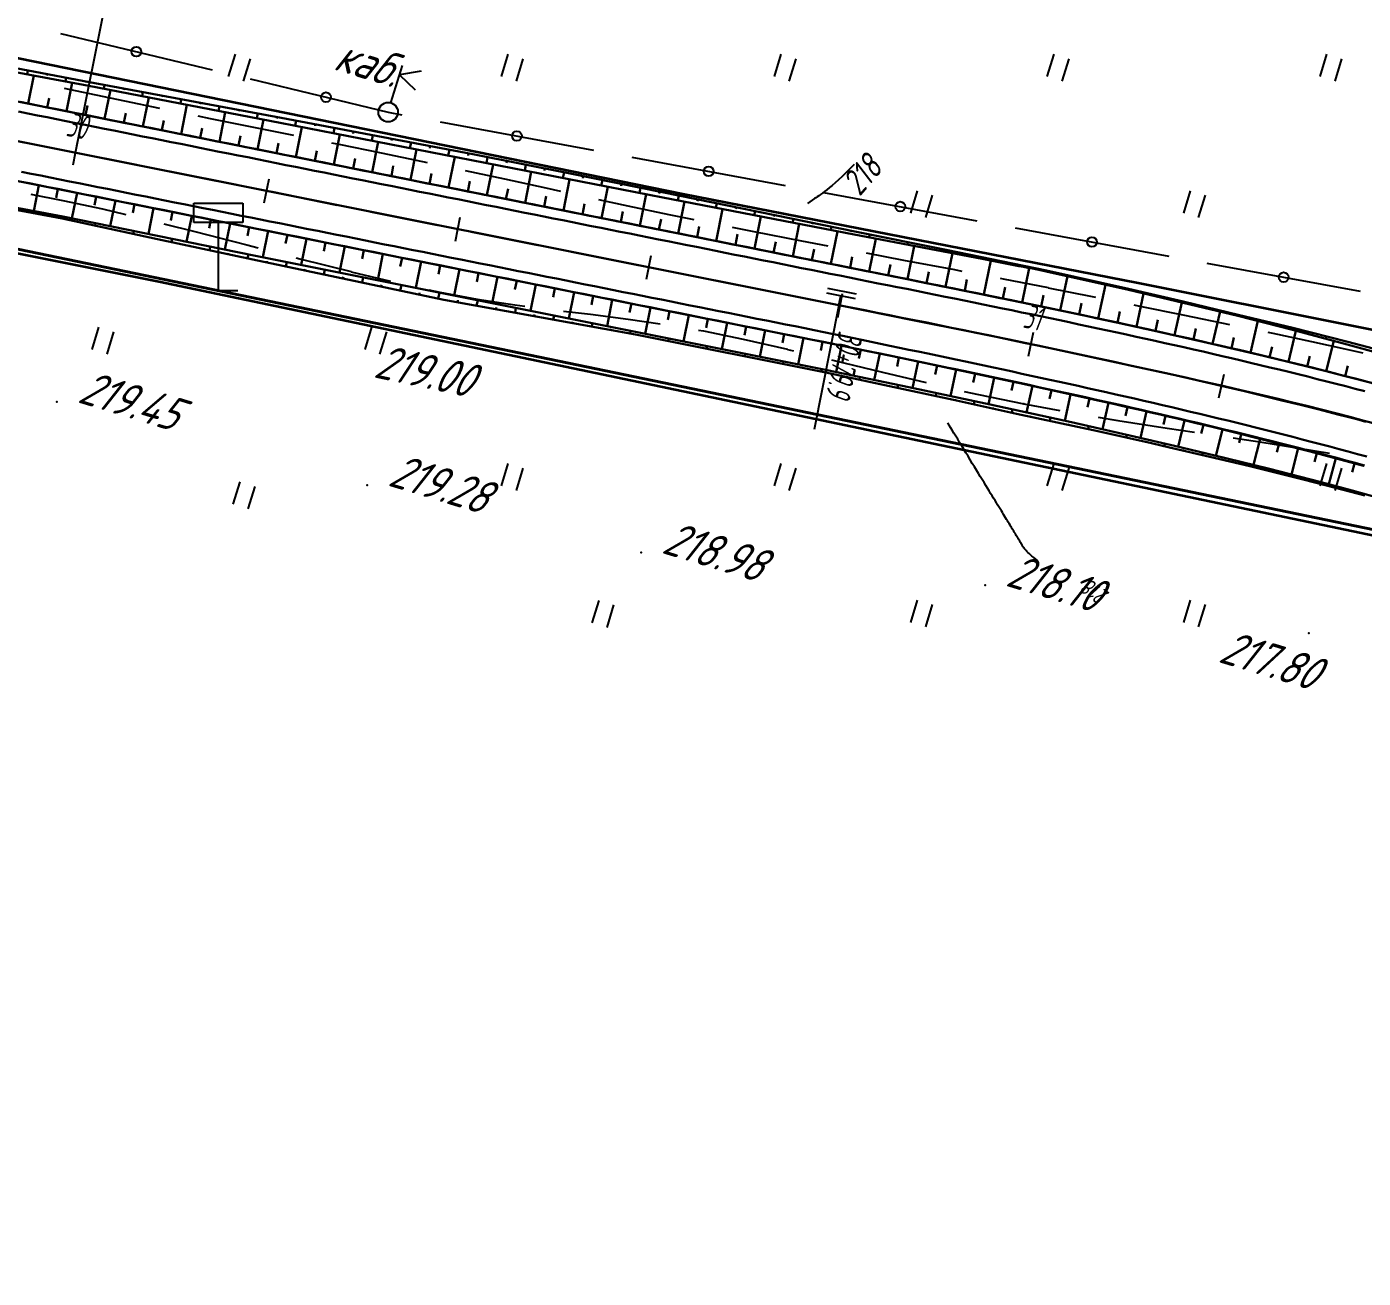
# Model space of a CAD drawing. Header units: millimetres. Extents: x -698 to 8131, y -704 to 4503.
# Drawn here: x 2149.2 to 2286.4, y 3281.5 to 3410 of the extents above; entities that cross this region are included whole.
import ezdxf

# ---------------------------------------------------------------- set-up
doc = ezdxf.new("R2010")
doc.units = ezdxf.units.MM
doc.linetypes.add('CONTI', pattern=[0])
doc.linetypes.add('DASHED', pattern=[0.75, 0.5, -0.25])
for name, color, linetype, lineweight in [('10', 1, 'Continuous', 35), ('КОПИЯ_ОСЬ_13_ОТКОСЫ', 7, 'Continuous', 30), ('КОПИЯ_ОСЬ_ГРАНИЦЫ_ПОЛОС', 7, 'Continuous', 30), ('ОСЬ_ВЕРХ_ПОКРЫТИЯ_ГРАНИЦЫ_ПОЛОС', 7, 'Continuous', 30), ('ОСЬ_ВЕРХ_ПОКРЫТИЯ_ОСЬ', 1, 'Continuous', 30)]:
    doc.layers.add(name, color=color, linetype=linetype, lineweight=lineweight)
for name, color, linetype in [('_Ростелеком', 6, 'Continuous'), ('GOR_BDEFAULT', 212, 'CONTI'), ('NAD_MDEFAULT', 7, 'CONTI'), ('PI_OTDEFAULT', 172, 'CONTI'), ('PI_TTDEFAULT', 5, 'CONTI'), ('PLN_O', 7, 'CONTI'), ('SIT_LDEFAULT', 7, 'CONTI'), ('USLZNDEFAULT', 7, 'CONTI'), ('ZAPSKDEFAULT', 7, 'CONTI'), ('ОСЬ_ВЕРХ_ПОКРЫТИЯ_КИЛОМЕТЫ', 1, 'Continuous'), ('ОСЬ_ВЕРХ_ПОКРЫТИЯ_ПИКЕТЫ', 1, 'Continuous'), ('ОСЬ_ВЕРХ_ПОКРЫТИЯ_РАЗБИВКА_КРИВ', 1, 'Continuous'), ('разметка', 7, 'Continuous')]:
    doc.layers.add(name, color=color, linetype=linetype)
doc.styles.add('eskd', font='isocpeui.ttf', dxfattribs={"width": 1.2})
doc.styles.add('SHRFT', font='isocpeui.ttf', dxfattribs={"width": 3.5})
doc.styles.get("Standard").update_dxf_attribs({"font": 'isocpeui.ttf'})
doc.styles.add('STYLE1', font='isocpeui.ttf', dxfattribs={"width": 0.9})
doc.linetypes.add('кабель_связи_проект.', pattern='A,10,-1,["/",STYLE1,S=3,R=0,X=0,Y=-1.5],-4.1', length=15.1)

# ---------------------------------------------------------------- blocks, each defined once
blk = doc.blocks.new('BL_2011')
at = {"color": 0}
for p, q in [((0, 0), (0, 2.4)), ((1.6, 0), (1.6, 2.4))]:
    blk.add_line(p, q, dxfattribs=at)
blk = doc.blocks.new('BL_4017')
at = {"color": 0}
for p, q in [((0, 1), (0, 5)), ((2, 5), (0, 4)), ((0, 4), (2, 3))]:
    blk.add_line(p, q, dxfattribs=at)
blk.add_circle((0, 0), 1, dxfattribs=at)
blk = doc.blocks.new('BL_13')
at = {"color": 0}
for p, q in [((-2.5, 7), (-2.5, 9)), ((-2.5, 9), (2.5, 9)), ((2.5, 9), (2.5, 7)), ((0, 7), (-2.5, 7)), ((0, 0), (0, 7)), ((2.5, 7), (0, 7)), ((2, 0), (0, 0))]:
    blk.add_line(p, q, dxfattribs=at)

msp = doc.modelspace()

# ---------------------------------------------------------------- linework, layer by layer
at = {"layer": '10'}
for points in [[(2141.8, 3408.07), (2216.55, 3392.8), (2263.27, 3383.66), (2327.33, 3370.89), (2327.94, 3376.59), (2354.99, 3366.48), (2380.91, 3351.07), (2408.59, 3327.21), (2444.31, 3286.75), (2473.71, 3241.11), (2495.67, 3193.46), (2512.75, 3149.97), (2512.75, 3149.97), (2597.5, 3024.69), (2712.63, 2889.22), (2781.31, 2835.2), (2837.99, 2782.75), (2867.96, 2764.36), (2948.25, 2701.49), (2981.85, 2680.24), (3061.58, 2646.56), (3212.79, 2609.87)], [(2700.54, 2872.25), (2645.98, 2933.87), (2603.84, 2982.23), (2584.73, 3006.65), (2575.9, 3017.94), (2574.84, 3019.51), (2545.45, 3062.98), (2518.98, 3099.94), (2500.35, 3115), (2486.13, 3135.93), (2472.17, 3192.89), (2452.9, 3232.37), (2449.49, 3239.37), (2421.5, 3277.62), (2391.93, 3307.41), (2338.39, 3338.18), (2299.07, 3355.29), (2224.74, 3370.8), (2162.78, 3383.77), (2086.08, 3399.1)]]:
    msp.add_lwpolyline(points, dxfattribs=at)
at = {"layer": '_Ростелеком', "linetype": 'кабель_связи_проект.', "lineweight": 40, "ltscale": 0.25}
msp.add_lwpolyline([(2116.88, 3393.62), (2299.36, 3355.85), (2338.77, 3338.66), (2391.92, 3307.42), (2421.5, 3277.62), (2449.49, 3239.37), (2449.49, 3239.37), (2459.48, 3220.23), (2472.62, 3193.32), (2491.02, 3138.52), (2518.98, 3099.94), (2545.45, 3062.98), (2564.44, 3034.9), (2576.39, 3018.52), (2615.36, 2969.79), (2659.47, 2919.35), (2688.57, 2886.45), (2711.71, 2861.19)], dxfattribs=at)
at = {"layer": 'GOR_BDEFAULT', "color": 212, "elevation": 218, "flags": 128}
for points in [[(2234.13, 3395.83), (2233.68, 3395.38), (2233.26, 3394.96), (2232.87, 3394.58), (2232.51, 3394.25), (2232.18, 3393.94), (2231.87, 3393.67), (2231.58, 3393.44), (2231.32, 3393.23), (2231.08, 3393.04), (2230.86, 3392.88), (2230.66, 3392.74), (2230.48, 3392.61), (2230.32, 3392.51), (2230.17, 3392.41), (2230.04, 3392.33), (2229.32, 3391.82)], [(2252.97, 3355.14), (2252.75, 3355.32), (2252.54, 3355.49), (2252.36, 3355.64), (2252.2, 3355.77), (2252.07, 3355.9), (2251.95, 3356.01), (2251.84, 3356.12), (2251.75, 3356.22), (2251.67, 3356.31), (2251.6, 3356.39), (2251.54, 3356.47), (2251.49, 3356.55), (2251.44, 3356.62), (2251.39, 3356.7), (2251.34, 3356.77), (2251.3, 3356.85), (2251.25, 3356.93), (2251.2, 3357.01), (2251.15, 3357.1), (2251.1, 3357.18), (2251.04, 3357.27), (2250.99, 3357.36), (2250.93, 3357.46), (2250.87, 3357.55), (2250.81, 3357.65), (2250.75, 3357.75), (2250.69, 3357.86), (2250.62, 3357.97), (2250.55, 3358.08), (2250.49, 3358.19), (2250.41, 3358.31), (2250.34, 3358.43), (2250.26, 3358.55), (2250.19, 3358.68), (2250.11, 3358.82), (2250.02, 3358.96), (2249.93, 3359.1), (2249.84, 3359.25), (2249.75, 3359.4), (2249.65, 3359.57), (2249.55, 3359.73), (2249.44, 3359.91), (2249.33, 3360.09), (2249.22, 3360.28), (2249.1, 3360.47), (2248.97, 3360.67), (2248.84, 3360.89), (2248.71, 3361.11), (2248.57, 3361.33), (2248.42, 3361.57), (2248.27, 3361.82), (2248.12, 3362.07), (2247.96, 3362.34), (2247.79, 3362.61), (2247.62, 3362.89), (2247.44, 3363.18), (2247.25, 3363.49), (2247.06, 3363.8), (2246.86, 3364.12), (2246.66, 3364.45), (2246.45, 3364.8), (2246.24, 3365.15), (2246.02, 3365.51), (2245.8, 3365.87), (2245.58, 3366.23), (2245.37, 3366.59), (2245.15, 3366.94), (2244.94, 3367.29), (2244.74, 3367.62), (2244.54, 3367.95), (2244.35, 3368.25), (2244.18, 3368.54), (2244.01, 3368.82), (2243.86, 3369.06), (2243.73, 3369.29)]]:
    msp.add_lwpolyline(points, dxfattribs=at)
at = {"layer": 'PI_TTDEFAULT', "color": 5}
for p in [(2152.32, 3371.45, 219.45), (2251.51, 3371.24, 218.35), (2184.16, 3362.92, 219.28), (2212.26, 3356, 218.98), (2247.55, 3352.64, 218.1), (2280.77, 3347.74, 217.81)]:
    msp.add_point(p, dxfattribs=at)
at = {"layer": 'PLN_O'}
for p, q in [((2152.69, 3409.27), (2168.25, 3405.53)), ((2172.14, 3404.59), (2186.3, 3401.19)), ((2186.3, 3401.18), (2187.71, 3400.92)), ((2191.64, 3400.19), (2207.38, 3397.29)), ((2211.31, 3396.57), (2227.05, 3393.67)), ((2230.98, 3392.95), (2246.72, 3390.05)), ((2250.65, 3389.32), (2266.39, 3386.42)), ((2270.31, 3385.7), (2286.05, 3382.8))]:
    msp.add_line(p, q, dxfattribs=at)
for centre in [(2160.47, 3407.4), (2179.92, 3402.72), (2199.51, 3398.74), (2219.18, 3395.12), (2238.85, 3391.5), (2258.52, 3387.87), (2278.18, 3384.25)]:
    msp.add_circle(centre, 0.5, dxfattribs=at)
at = {"layer": 'SIT_LDEFAULT', "color": 7}
for p, q in [((2154.87, 3403.23), (2153.09, 3403.6)), ((2159.3, 3402.3), (2154.87, 3403.23)), ((2162.87, 3401.57), (2159.3, 3402.3)), ((2168.09, 3400.5), (2166.8, 3400.76)), ((2172.51, 3399.62), (2168.09, 3400.49)), ((2176.61, 3398.79), (2172.51, 3399.62)), ((2181.29, 3397.85), (2180.53, 3398)), ((2185.61, 3396.98), (2181.29, 3397.85)), ((2189.87, 3396.1), (2185.61, 3396.98)), ((2190.33, 3396), (2189.87, 3396.1)), ((2198.29, 3394.3), (2194.24, 3395.17)), ((2202.5, 3393.38), (2198.29, 3394.3)), ((2149.63, 3392.77), (2152.92, 3392.12)), ((2204.01, 3393.05), (2202.5, 3393.38)), ((2152.92, 3392.13), (2157, 3391.25)), ((2210.92, 3391.55), (2207.92, 3392.2)), ((2215.13, 3390.66), (2210.92, 3391.55)), ((2157, 3391.25), (2159.4, 3390.68)), ((2217.7, 3390.12), (2215.13, 3390.65)), ((2163.29, 3389.73), (2166.46, 3388.94)), ((2166.46, 3388.94), (2171.8, 3387.56)), ((2223.84, 3388.9), (2221.62, 3389.34)), ((2228.76, 3387.95), (2223.84, 3388.9)), ((2171.8, 3387.57), (2172.98, 3387.26)), ((2231.45, 3387.44), (2228.76, 3387.95)), ((2176.85, 3386.25), (2177.23, 3386.15)), ((2177.23, 3386.15), (2182.5, 3384.82)), ((2239.23, 3385.98), (2235.37, 3386.7)), ((2244.45, 3384.99), (2239.23, 3385.98)), ((2182.5, 3384.81), (2186.55, 3383.83)), ((2245.19, 3384.85), (2244.45, 3384.99)), ((2249.44, 3384.04), (2249.13, 3384.1)), ((2254.05, 3383.15), (2249.44, 3384.05)), ((2190.46, 3382.96), (2191.6, 3382.71)), ((2191.6, 3382.7), (2195.44, 3382)), ((2195.44, 3381.99), (2199.3, 3381.41)), ((2258.56, 3382.24), (2254.05, 3383.14)), ((2258.93, 3382.16), (2258.56, 3382.23)), ((2199.3, 3381.42), (2200.31, 3381.29)), ((2204.28, 3380.78), (2207.06, 3380.44)), ((2207.06, 3380.44), (2210.94, 3379.95)), ((2263.28, 3381.29), (2262.86, 3381.37)), ((2268.04, 3380.32), (2263.28, 3381.29)), ((2210.94, 3379.94), (2214.2, 3379.47)), ((2272.65, 3379.37), (2268.04, 3380.31)), ((2218.14, 3378.82), (2218.65, 3378.73)), ((2218.65, 3378.73), (2222.74, 3377.89)), ((2222.74, 3377.88), (2227.26, 3376.85)), ((2277.1, 3378.46), (2276.58, 3378.57)), ((2281.09, 3377.62), (2277.1, 3378.46)), ((2227.26, 3376.84), (2227.9, 3376.69)), ((2284.51, 3376.88), (2281.09, 3377.62)), ((2286.35, 3376.47), (2284.51, 3376.88)), ((2231.8, 3375.76), (2232.06, 3375.7)), ((2232.06, 3375.7), (2237.02, 3374.5)), ((2237.02, 3374.5), (2241.52, 3373.43)), ((2245.42, 3372.53), (2246.88, 3372.2)), ((2246.88, 3372.2), (2251.51, 3371.24)), ((2251.51, 3371.24), (2255.23, 3370.56)), ((2259.17, 3369.89), (2261.17, 3369.56)), ((2261.17, 3369.55), (2266.23, 3368.76)), ((2266.23, 3368.76), (2269.04, 3368.34)), ((2273, 3367.75), (2275.73, 3367.34)), ((2275.73, 3367.34), (2279.73, 3366.72)), ((2279.73, 3366.72), (2282.88, 3366.2))]:
    msp.add_line(p, q, dxfattribs=at)
at = {"layer": 'КОПИЯ_ОСЬ_13_ОТКОСЫ'}
for points in [[(1645.77, 3502.67), (2240.93, 3383.77), (2245.6, 3382.83), (2249.35, 3382.06), (2257.76, 3380.31), (2264.31, 3378.89), (2269.92, 3377.63), (2275.52, 3376.33), (2281.11, 3374.97), (2284.37, 3374.14), (2287.62, 3373.3)], [(1633.9, 3496.89), (2231.89, 3377.42), (2241.2, 3375.48), (2245.85, 3374.5), (2249.57, 3373.71), (2257.91, 3371.88), (2263.46, 3370.63), (2268.99, 3369.33), (2274.5, 3367.99), (2280, 3366.6), (2283.19, 3365.76), (2286.38, 3364.9)], [(2136.01, 3407.98), (2155.67, 3404.27), (2175.33, 3400.61), (2194.98, 3396.86), (2204.79, 3394.91), (2214.59, 3392.94), (2234.19, 3388.95), (2243.54, 3387.06), (2253.85, 3384.94), (2262.27, 3383.05), (2267.89, 3381.75), (2273.51, 3380.4), (2279.14, 3379.04), (2284.76, 3377.61), (2288.03, 3376.75)], [(2135.93, 3407.55), (2155.59, 3403.88), (2175.23, 3400.1), (2214.49, 3392.42), (2234.12, 3388.62), (2242.56, 3387.02), (2247.25, 3386.12), (2251.01, 3385.39), (2251.48, 3385.31), (2251.95, 3385.22), (2252.42, 3385.13), (2252.89, 3385.03), (2253.36, 3384.94), (2253.82, 3384.83), (2262.25, 3382.94), (2267.87, 3381.63), (2273.48, 3380.28), (2279.09, 3378.85), (2284.69, 3377.36), (2287.96, 3376.47)], [(2135.93, 3407.55), (2155.59, 3403.88), (2175.23, 3400.1), (2214.49, 3392.42), (2234.12, 3388.62), (2242.56, 3387.02), (2247.25, 3386.12), (2251.01, 3385.39), (2251.48, 3385.31), (2251.95, 3385.22), (2252.42, 3385.13), (2252.89, 3385.03), (2253.36, 3384.94), (2253.82, 3384.83), (2262.25, 3382.94), (2267.87, 3381.63), (2273.48, 3380.28), (2279.09, 3378.85), (2284.69, 3377.36), (2287.96, 3376.47)], [(2149.34, 3405.47), (2149.27, 3405.06)], [(2151.31, 3405.1), (2151.28, 3404.96)], [(2149.36, 3402.06), (2149.94, 3404.94)], [(2153.27, 3404.73), (2153.2, 3404.33)], [(2153.29, 3401.28), (2153.87, 3404.2)], [(2155.24, 3404.36), (2155.21, 3404.22)], [(2157.21, 3403.99), (2157.13, 3403.59)], [(2151.32, 3401.67), (2151.52, 3402.63)], [(2157.21, 3400.5), (2157.8, 3403.46)], [(2159.17, 3403.62), (2159.15, 3403.49)], [(2161.14, 3403.26), (2161.06, 3402.83)], [(2161.13, 3399.71), (2161.73, 3402.7)], [(2163.1, 3402.89), (2163.08, 3402.75)], [(2165.07, 3402.52), (2164.99, 3402.07)], [(2155.25, 3400.89), (2155.44, 3401.86)], [(2159.17, 3400.11), (2159.37, 3401.09)], [(2165.05, 3398.93), (2165.65, 3401.94)], [(2167.04, 3402.16), (2167.01, 3402.01)], [(2169, 3401.79), (2168.91, 3401.31)], [(2168.98, 3398.15), (2169.58, 3401.18)], [(2170.97, 3401.42), (2170.94, 3401.27)], [(2172.93, 3401.06), (2172.84, 3400.56)], [(2163.09, 3399.32), (2163.29, 3400.32)], [(2172.9, 3397.36), (2173.51, 3400.43)], [(2174.9, 3400.69), (2174.87, 3400.52)], [(2176.87, 3400.32), (2176.77, 3399.8)], [(2176.82, 3396.58), (2177.44, 3399.66)], [(2178.83, 3399.94), (2178.8, 3399.77)], [(2167.01, 3398.54), (2167.21, 3399.54)], [(2170.94, 3397.75), (2171.14, 3398.77)], [(2180.79, 3399.57), (2180.69, 3399.03)], [(2180.74, 3395.8), (2181.36, 3398.9)], [(2182.76, 3399.19), (2182.72, 3399.01)], [(2184.72, 3398.82), (2184.62, 3398.26)], [(2186.69, 3398.44), (2186.65, 3398.26)], [(2174.86, 3396.97), (2175.06, 3397.99)], [(2178.78, 3396.19), (2178.99, 3397.22)], [(2184.67, 3395.01), (2185.29, 3398.13)], [(2188.65, 3398.07), (2188.54, 3397.49)], [(2188.59, 3394.23), (2189.21, 3397.36)], [(2190.62, 3397.69), (2190.58, 3397.5)], [(2192.58, 3397.31), (2192.47, 3396.73)], [(2194.55, 3396.94), (2194.51, 3396.74)], [(2182.7, 3395.4), (2182.91, 3396.44)], [(2186.63, 3394.62), (2186.83, 3395.66)], [(2192.51, 3393.44), (2193.14, 3396.6)], [(2196.51, 3396.56), (2196.39, 3395.96)], [(2196.43, 3392.66), (2197.07, 3395.83)], [(2198.47, 3396.17), (2198.43, 3395.97)], [(2200.43, 3395.78), (2200.32, 3395.19)], [(2133.26, 3394.18), (2152.91, 3390.47), (2172.51, 3386.49), (2231.34, 3374.71), (2239.73, 3372.96), (2244.37, 3371.98), (2248.08, 3371.19), (2256.41, 3369.37), (2262.86, 3367.91), (2266.99, 3366.95), (2271.11, 3365.96), (2276.59, 3364.61), (2282.05, 3363.21), (2285.22, 3362.36), (2288.38, 3361.49)], [(2190.55, 3393.84), (2190.76, 3394.88)], [(2200.36, 3391.88), (2200.99, 3395.06)], [(2202.39, 3395.39), (2202.36, 3395.2)], [(2204.36, 3395), (2204.24, 3394.43)], [(2204.28, 3391.09), (2204.92, 3394.29)], [(2206.32, 3394.61), (2206.28, 3394.42)], [(2208.28, 3394.21), (2208.17, 3393.66)], [(2133.21, 3393.92), (2152.87, 3390.26), (2162.64, 3388.14), (2172.43, 3386.05), (2192, 3381.92), (2211.68, 3378.36), (2231.2, 3374.47), (2239.66, 3372.66), (2244.3, 3371.65), (2248.01, 3370.84), (2250.78, 3370.23), (2259.11, 3368.44), (2264.63, 3367.21), (2266.47, 3366.79), (2270.6, 3365.83), (2274.72, 3364.85), (2280.19, 3363.5), (2283.36, 3362.68), (2286.53, 3361.84)], [(2150.46, 3393.69), (2149.93, 3391.03)], [(2152.42, 3393.3), (2152.25, 3392.41)], [(2154.39, 3392.91), (2153.86, 3390.28)], [(2194.47, 3393.05), (2194.68, 3394.1)], [(2198.39, 3392.27), (2198.61, 3393.32)], [(2208.2, 3390.31), (2208.84, 3393.53)], [(2210.24, 3393.82), (2210.2, 3393.63)], [(2212.2, 3393.42), (2212.09, 3392.89)], [(2212.12, 3389.53), (2212.77, 3392.76)], [(2214.16, 3393.02), (2214.12, 3392.85)], [(2156.35, 3392.51), (2156.17, 3391.64)], [(2158.31, 3392.12), (2157.78, 3389.48)], [(2160.27, 3391.73), (2160.09, 3390.85)], [(2202.32, 3391.49), (2202.53, 3392.55)], [(2206.24, 3390.7), (2206.45, 3391.77)], [(2216.12, 3392.63), (2216.02, 3392.13)], [(2216.05, 3388.74), (2216.7, 3392)], [(2218.08, 3392.23), (2218.04, 3392.06)], [(2220.04, 3391.83), (2219.94, 3391.37)], [(2222, 3391.43), (2221.97, 3391.28)], [(2150.36, 3390.72), (2150.37, 3390.8)], [(2152.32, 3390.36), (2152.36, 3390.57)], [(2154.28, 3389.95), (2154.3, 3390.02)], [(2162.23, 3391.34), (2161.7, 3388.69)], [(2164.19, 3390.95), (2164.02, 3390.06)], [(2166.15, 3390.55), (2165.62, 3387.89)], [(2168.11, 3390.16), (2167.94, 3389.28)], [(2210.16, 3389.92), (2210.38, 3390.99)], [(2214.08, 3389.13), (2214.3, 3390.21)], [(2219.97, 3387.96), (2220.62, 3391.23)], [(2223.96, 3391.03), (2223.87, 3390.6)], [(2223.89, 3387.18), (2224.55, 3390.47)], [(2225.92, 3390.63), (2225.89, 3390.49)], [(2227.88, 3390.23), (2227.8, 3389.84)], [(2156.24, 3389.52), (2156.29, 3389.78)], [(2158.19, 3389.1), (2158.21, 3389.19)], [(2160.14, 3388.68), (2160.21, 3388.99)], [(2170.08, 3389.77), (2169.54, 3387.1)], [(2172.04, 3389.38), (2171.86, 3388.49)], [(2174, 3388.99), (2173.46, 3386.3)], [(2218.01, 3388.35), (2218.22, 3389.44)], [(2221.93, 3387.57), (2222.15, 3388.66)], [(2227.81, 3386.39), (2228.48, 3389.71)], [(2229.84, 3389.83), (2229.81, 3389.7)], [(2231.8, 3389.44), (2231.73, 3389.08)], [(2231.74, 3385.61), (2232.4, 3388.95)], [(2233.76, 3389.04), (2233.73, 3388.92)], [(2235.72, 3388.64), (2235.65, 3388.33)], [(2162.1, 3388.26), (2162.12, 3388.36)], [(2164.06, 3387.84), (2164.13, 3388.19)], [(2166.01, 3387.42), (2166.04, 3387.54)], [(2167.97, 3387), (2168.05, 3387.4)], [(2175.96, 3388.6), (2175.78, 3387.7)], [(2177.92, 3388.2), (2177.38, 3385.52)], [(2179.88, 3387.81), (2179.7, 3386.92)], [(2181.84, 3387.42), (2181.31, 3384.73)], [(2225.85, 3386.78), (2226.07, 3387.88)], [(2235.66, 3384.82), (2236.33, 3388.2)], [(2237.68, 3388.24), (2237.66, 3388.14)], [(2239.64, 3387.85), (2239.58, 3387.58)], [(2239.58, 3384.04), (2240.26, 3387.45)], [(2241.6, 3387.45), (2241.58, 3387.36)], [(2169.92, 3386.58), (2169.95, 3386.72)], [(2171.88, 3386.17), (2171.97, 3386.6)], [(2173.84, 3385.76), (2173.87, 3385.9)], [(2183.8, 3387.03), (2183.63, 3386.13)], [(2185.77, 3386.64), (2185.23, 3383.95)], [(2187.73, 3386.24), (2187.55, 3385.35)], [(2229.77, 3386), (2230, 3387.11)], [(2233.7, 3385.22), (2233.92, 3386.33)], [(2243.5, 3383.25), (2244.2, 3386.7)], [(2243.56, 3387.06), (2243.51, 3386.83)], [(2245.52, 3386.65), (2245.5, 3386.58)], [(2247.42, 3382.46), (2248.13, 3385.95)], [(2247.48, 3386.25), (2247.44, 3386.08)], [(2175.79, 3385.34), (2175.89, 3385.82)], [(2177.75, 3384.93), (2177.78, 3385.09)], [(2179.71, 3384.52), (2179.82, 3385.03)], [(2189.69, 3385.85), (2189.15, 3383.16)], [(2191.65, 3385.46), (2191.47, 3384.56)], [(2193.61, 3385.07), (2193.07, 3382.37)], [(2195.57, 3384.68), (2195.39, 3383.78)], [(2237.62, 3384.43), (2237.84, 3385.56)], [(2241.54, 3383.65), (2241.77, 3384.79)], [(2249.44, 3385.85), (2249.42, 3385.79)], [(2251.34, 3381.65), (2252.08, 3385.19)], [(2251.39, 3385.44), (2251.37, 3385.32)], [(2253.35, 3385.04), (2253.35, 3385)], [(2255.31, 3384.61), (2255.28, 3384.51)], [(2181.66, 3384.1), (2181.7, 3384.27)], [(2183.62, 3383.69), (2183.74, 3384.24)], [(2185.58, 3383.28), (2185.62, 3383.46)], [(2187.53, 3382.86), (2187.66, 3383.46)], [(2197.53, 3384.29), (2196.99, 3381.59)], [(2199.49, 3383.89), (2199.31, 3382.99)], [(2201.46, 3383.5), (2200.92, 3380.8)], [(2245.46, 3382.86), (2245.69, 3384.01)], [(2249.38, 3382.06), (2249.62, 3383.22)], [(2255.26, 3380.83), (2255.99, 3384.35)], [(2257.26, 3384.17), (2257.25, 3384.14)], [(2259.17, 3380), (2259.92, 3383.47)], [(2259.21, 3383.74), (2259.19, 3383.63)], [(2261.16, 3383.3), (2261.15, 3383.27)], [(2189.49, 3382.45), (2189.53, 3382.65)], [(2191.45, 3382.04), (2191.58, 3382.67)], [(2193.41, 3381.66), (2193.45, 3381.88)], [(2195.38, 3381.31), (2195.49, 3381.89)], [(2203.42, 3383.11), (2203.24, 3382.21)], [(2205.38, 3382.72), (2204.84, 3380.02)], [(2207.34, 3382.33), (2207.16, 3381.43)], [(2209.3, 3381.93), (2208.76, 3379.23)], [(2253.3, 3381.24), (2253.54, 3382.42)], [(2263.08, 3379.16), (2263.82, 3382.58)], [(2263.11, 3382.86), (2263.09, 3382.75)], [(2265.06, 3382.41), (2265.05, 3382.37)], [(2267.01, 3381.96), (2266.98, 3381.84)], [(2197.35, 3380.95), (2197.38, 3381.15)], [(2199.32, 3380.6), (2199.41, 3381.1)], [(2201.29, 3380.24), (2201.32, 3380.41)], [(2211.26, 3381.54), (2211.08, 3380.64)], [(2213.22, 3381.15), (2212.68, 3378.44)], [(2215.18, 3380.76), (2215, 3379.86)], [(2257.21, 3380.42), (2257.46, 3381.6)], [(2261.12, 3379.58), (2261.37, 3380.74)], [(2266.98, 3378.29), (2267.74, 3381.66)], [(2268.96, 3381.5), (2268.95, 3381.46)], [(2270.9, 3381.03), (2270.87, 3380.91)], [(2270.88, 3377.41), (2271.66, 3380.72)], [(2272.85, 3380.56), (2272.84, 3380.52)], [(2203.25, 3379.88), (2203.33, 3380.32)], [(2205.22, 3379.53), (2205.25, 3379.67)], [(2207.19, 3379.17), (2207.25, 3379.53)], [(2217.15, 3380.37), (2216.6, 3377.66)], [(2219.11, 3379.98), (2218.93, 3379.07)], [(2221.07, 3379.58), (2220.53, 3376.87)], [(2223.03, 3379.19), (2222.85, 3378.29)], [(2265.03, 3378.73), (2265.29, 3379.87)], [(2274.79, 3380.09), (2274.76, 3379.96)], [(2274.78, 3376.5), (2275.54, 3379.76)], [(2276.73, 3379.62), (2276.72, 3379.58)], [(2278.68, 3379.15), (2278.63, 3378.97)], [(2209.16, 3378.81), (2209.18, 3378.94)], [(2211.13, 3378.46), (2211.18, 3378.75)], [(2213.09, 3378.08), (2213.11, 3378.17)], [(2215.05, 3377.69), (2215.1, 3377.96)], [(2224.99, 3378.8), (2224.45, 3376.09)], [(2226.95, 3378.41), (2226.77, 3377.5)], [(2228.91, 3378.02), (2228.37, 3375.3)], [(2268.93, 3377.85), (2269.19, 3378.98)], [(2272.83, 3376.95), (2273.09, 3378.06)], [(2278.67, 3375.56), (2279.45, 3378.76)], [(2280.62, 3378.66), (2280.6, 3378.6)], [(2282.55, 3378.17), (2282.5, 3377.95)], [(2282.55, 3374.6), (2283.34, 3377.72)], [(2284.49, 3377.68), (2284.47, 3377.6)], [(2217.01, 3377.3), (2217.03, 3377.39)], [(2218.97, 3376.91), (2219.03, 3377.17)], [(2220.93, 3376.51), (2220.95, 3376.6)], [(2222.9, 3376.12), (2222.95, 3376.39)], [(2230.87, 3377.62), (2230.69, 3376.72)], [(2232.83, 3377.22), (2232.27, 3374.51)], [(2234.79, 3376.82), (2234.6, 3375.91)], [(2236.75, 3376.41), (2236.18, 3373.7)], [(2276.72, 3376.03), (2276.99, 3377.12)], [(2224.86, 3375.73), (2224.88, 3375.82)], [(2226.82, 3375.34), (2226.87, 3375.6)], [(2228.78, 3374.95), (2228.8, 3375.04)], [(2238.71, 3376), (2238.52, 3375.1)], [(2240.67, 3375.59), (2240.1, 3372.88)], [(2242.62, 3375.18), (2242.43, 3374.28)], [(2280.61, 3375.09), (2280.87, 3376.15)], [(2284.49, 3374.11), (2284.76, 3375.15)], [(2230.74, 3374.56), (2230.79, 3374.82)], [(2232.7, 3374.15), (2232.72, 3374.23)], [(2234.65, 3373.73), (2234.71, 3374)], [(2244.58, 3374.77), (2244.01, 3372.05)], [(2246.54, 3374.35), (2246.34, 3373.45)], [(2248.49, 3373.94), (2247.91, 3371.22)], [(2236.61, 3373.31), (2236.63, 3373.4)], [(2238.57, 3372.89), (2238.63, 3373.19)], [(2240.52, 3372.47), (2240.54, 3372.57)], [(2242.48, 3372.05), (2242.54, 3372.36)], [(2250.45, 3373.51), (2250.25, 3372.61)], [(2252.4, 3373.09), (2251.81, 3370.37)], [(2254.35, 3372.66), (2254.16, 3371.76)], [(2256.31, 3372.23), (2255.72, 3369.52)], [(2244.43, 3371.62), (2244.45, 3371.73)], [(2246.38, 3371.2), (2246.46, 3371.53)], [(2248.34, 3370.77), (2248.36, 3370.88)], [(2258.26, 3371.8), (2258.06, 3370.9)], [(2260.21, 3371.36), (2259.6, 3368.65)], [(2262.16, 3370.92), (2261.96, 3370.02)], [(2250.29, 3370.34), (2250.37, 3370.69)], [(2252.25, 3369.91), (2252.27, 3370.03)], [(2254.2, 3369.49), (2254.27, 3369.84)], [(2264.11, 3370.48), (2263.48, 3367.77)], [(2266.06, 3370.02), (2265.85, 3369.12)], [(2268.01, 3369.56), (2267.37, 3366.86)], [(2256.16, 3369.07), (2256.18, 3369.19)], [(2258.11, 3368.66), (2258.18, 3368.97)], [(2260.07, 3368.23), (2260.09, 3368.33)], [(2262.02, 3367.79), (2262.08, 3368.09)], [(2269.95, 3369.1), (2269.73, 3368.2)], [(2271.9, 3368.63), (2271.24, 3365.93)], [(2273.84, 3368.15), (2273.62, 3367.26)], [(2263.97, 3367.36), (2263.99, 3367.46)], [(2265.92, 3366.92), (2265.98, 3367.19)], [(2275.78, 3367.67), (2275.1, 3364.98)], [(2277.72, 3367.18), (2277.49, 3366.28)], [(2267.87, 3366.47), (2267.89, 3366.56)], [(2269.82, 3366.02), (2269.88, 3366.26)], [(2271.76, 3365.56), (2271.78, 3365.64)], [(2279.66, 3366.69), (2278.98, 3364)], [(2281.59, 3366.18), (2281.36, 3365.29)], [(2283.53, 3365.67), (2282.81, 3363)], [(2273.71, 3365.1), (2273.76, 3365.31)], [(2275.65, 3364.62), (2275.67, 3364.69)], [(2277.59, 3364.14), (2277.64, 3364.34)], [(2285.46, 3365.15), (2285.22, 3364.26)], [(2279.54, 3363.66), (2279.55, 3363.73)], [(2281.48, 3363.17), (2281.52, 3363.34)], [(2283.41, 3362.67), (2283.43, 3362.73)], [(2285.35, 3362.16), (2285.39, 3362.31)]]:
    msp.add_lwpolyline(points, dxfattribs=at)
at = {"layer": 'КОПИЯ_ОСЬ_ГРАНИЦЫ_ПОЛОС'}
for points in [[(2148.56, 3402.23), (2149.54, 3402.03), (2150.52, 3401.84), (2151.5, 3401.64), (2152.48, 3401.44), (2153.46, 3401.25), (2154.44, 3401.05), (2155.42, 3400.86), (2156.4, 3400.66), (2157.38, 3400.47), (2158.36, 3400.27), (2159.34, 3400.07), (2160.32, 3399.88), (2161.3, 3399.68), (2162.28, 3399.49), (2163.26, 3399.29), (2164.24, 3399.09), (2165.22, 3398.9), (2166.2, 3398.7), (2167.18, 3398.51), (2168.16, 3398.31), (2169.14, 3398.12), (2170.12, 3397.92), (2171.1, 3397.72), (2172.08, 3397.53), (2173.06, 3397.33), (2174.04, 3397.14), (2175.02, 3396.94), (2176, 3396.75), (2176.98, 3396.55), (2177.96, 3396.35), (2178.94, 3396.16), (2179.92, 3395.96), (2180.9, 3395.77), (2181.88, 3395.57), (2182.86, 3395.37), (2183.84, 3395.18), (2184.82, 3394.98), (2185.8, 3394.79), (2186.78, 3394.59), (2187.76, 3394.4), (2188.74, 3394.2), (2189.72, 3394), (2190.7, 3393.81), (2191.68, 3393.61), (2192.66, 3393.42), (2193.64, 3393.22), (2194.62, 3393.02), (2195.6, 3392.83), (2196.59, 3392.63), (2197.57, 3392.44), (2198.55, 3392.24), (2199.53, 3392.05), (2200.51, 3391.85), (2201.49, 3391.65), (2202.47, 3391.46), (2203.45, 3391.26), (2204.43, 3391.07), (2205.41, 3390.87), (2206.39, 3390.68), (2207.37, 3390.48), (2208.35, 3390.28), (2209.33, 3390.09), (2210.31, 3389.89), (2211.29, 3389.7), (2212.27, 3389.5), (2213.25, 3389.3), (2214.23, 3389.11), (2215.21, 3388.91), (2216.19, 3388.72), (2217.17, 3388.52), (2218.15, 3388.33), (2219.13, 3388.13), (2220.11, 3387.93), (2221.09, 3387.74), (2222.07, 3387.54), (2223.05, 3387.35), (2224.03, 3387.15), (2225.01, 3386.96), (2225.99, 3386.76), (2226.97, 3386.56), (2227.95, 3386.37), (2228.93, 3386.17), (2229.91, 3385.98), (2230.89, 3385.78), (2231.87, 3385.58), (2232.85, 3385.39), (2233.83, 3385.19), (2234.81, 3385), (2235.79, 3384.8), (2236.77, 3384.61), (2237.75, 3384.41), (2238.73, 3384.21), (2239.71, 3384.02), (2240.69, 3383.82), (2241.67, 3383.62), (2242.66, 3383.42), (2243.64, 3383.23), (2244.62, 3383.03), (2245.6, 3382.83), (2246.58, 3382.63), (2247.56, 3382.43), (2248.54, 3382.23), (2249.53, 3382.03), (2250.51, 3381.83), (2251.49, 3381.62), (2252.47, 3381.42), (2253.45, 3381.22), (2254.43, 3381.01), (2255.42, 3380.8), (2256.4, 3380.6), (2257.38, 3380.39), (2258.36, 3380.18), (2259.34, 3379.97), (2260.32, 3379.76), (2261.3, 3379.55), (2262.29, 3379.34), (2263.27, 3379.12), (2264.25, 3378.91), (2265.23, 3378.69), (2266.21, 3378.47), (2267.19, 3378.25), (2268.17, 3378.03), (2269.15, 3377.81), (2270.13, 3377.59), (2271.11, 3377.36), (2272.09, 3377.13), (2273.07, 3376.91), (2274.05, 3376.68), (2275.03, 3376.44), (2276.01, 3376.21), (2276.99, 3375.98), (2277.96, 3375.74), (2278.94, 3375.5), (2279.92, 3375.26), (2280.9, 3375.02), (2281.88, 3374.77), (2282.85, 3374.53), (2283.83, 3374.28), (2284.81, 3374.03), (2285.78, 3373.78), (2286.76, 3373.52)], [(2148.49, 3394.08), (2149.47, 3393.89), (2150.45, 3393.69), (2151.43, 3393.5), (2152.41, 3393.3), (2153.39, 3393.1), (2154.37, 3392.91), (2155.35, 3392.71), (2156.33, 3392.52), (2157.31, 3392.32), (2158.29, 3392.13), (2159.27, 3391.93), (2160.25, 3391.73), (2161.23, 3391.54), (2162.21, 3391.34), (2163.19, 3391.15), (2164.17, 3390.95), (2165.15, 3390.76), (2166.13, 3390.56), (2167.11, 3390.36), (2168.09, 3390.17), (2169.07, 3389.97), (2170.05, 3389.78), (2171.03, 3389.58), (2172.01, 3389.38), (2172.99, 3389.19), (2173.97, 3388.99), (2174.95, 3388.8), (2175.93, 3388.6), (2176.91, 3388.41), (2177.89, 3388.21), (2178.87, 3388.01), (2179.85, 3387.82), (2180.83, 3387.62), (2181.81, 3387.43), (2182.79, 3387.23), (2183.77, 3387.04), (2184.75, 3386.84), (2185.73, 3386.64), (2186.71, 3386.45), (2187.69, 3386.25), (2188.67, 3386.06), (2189.65, 3385.86), (2190.63, 3385.67), (2191.61, 3385.47), (2192.59, 3385.27), (2193.57, 3385.08), (2194.55, 3384.88), (2195.53, 3384.69), (2196.51, 3384.49), (2197.49, 3384.29), (2198.47, 3384.1), (2199.45, 3383.9), (2200.43, 3383.71), (2201.41, 3383.51), (2202.39, 3383.32), (2203.37, 3383.12), (2204.35, 3382.92), (2205.33, 3382.73), (2206.31, 3382.53), (2207.29, 3382.34), (2208.27, 3382.14), (2209.25, 3381.95), (2210.23, 3381.75), (2211.21, 3381.55), (2212.19, 3381.36), (2213.17, 3381.16), (2214.15, 3380.97), (2215.13, 3380.77), (2216.11, 3380.58), (2217.09, 3380.38), (2218.07, 3380.18), (2219.05, 3379.99), (2220.03, 3379.79), (2221.01, 3379.6), (2221.99, 3379.4), (2222.97, 3379.2), (2223.95, 3379.01), (2224.93, 3378.81), (2225.91, 3378.62), (2226.89, 3378.42), (2227.87, 3378.23), (2228.85, 3378.03), (2229.83, 3377.83), (2230.81, 3377.64), (2231.79, 3377.44), (2232.75, 3377.24), (2233.72, 3377.04), (2234.69, 3376.84), (2235.66, 3376.64), (2236.62, 3376.44), (2237.59, 3376.24), (2238.56, 3376.04), (2239.53, 3375.84), (2240.49, 3375.64), (2241.46, 3375.44), (2242.43, 3375.24), (2243.39, 3375.03), (2244.36, 3374.83), (2245.32, 3374.63), (2246.29, 3374.42), (2247.25, 3374.22), (2248.22, 3374.01), (2249.18, 3373.81), (2250.15, 3373.6), (2251.11, 3373.4), (2252.08, 3373.19), (2253.04, 3372.98), (2254, 3372.77), (2254.96, 3372.56), (2255.93, 3372.35), (2256.89, 3372.14), (2257.85, 3371.93), (2258.81, 3371.71), (2259.77, 3371.5), (2260.73, 3371.28), (2261.69, 3371.07), (2262.65, 3370.85), (2263.61, 3370.63), (2264.57, 3370.41), (2265.53, 3370.19), (2266.49, 3369.97), (2267.44, 3369.74), (2268.4, 3369.52), (2269.36, 3369.29), (2270.31, 3369.06), (2271.27, 3368.83), (2272.22, 3368.6), (2273.17, 3368.37), (2274.13, 3368.14), (2275.08, 3367.9), (2276.03, 3367.66), (2276.99, 3367.42), (2277.94, 3367.18), (2278.89, 3366.94), (2279.84, 3366.7), (2280.79, 3366.45), (2281.73, 3366.2), (2282.68, 3365.95), (2283.63, 3365.7), (2284.58, 3365.45), (2285.52, 3365.19), (2286.47, 3364.94)]]:
    msp.add_lwpolyline(points, dxfattribs=at)
at = {"layer": 'ОСЬ_ВЕРХ_ПОКРЫТИЯ_ГРАНИЦЫ_ПОЛОС', "linetype": 'Continuous'}
for points in [[(2286.5, 3372.56), (2285.53, 3372.81), (2284.56, 3373.06), (2283.58, 3373.31), (2282.61, 3373.56), (2281.63, 3373.8), (2280.66, 3374.05), (2279.68, 3374.29), (2278.71, 3374.53), (2277.73, 3374.77), (2276.75, 3375), (2275.78, 3375.24), (2274.8, 3375.47), (2273.82, 3375.7), (2272.84, 3375.93), (2271.86, 3376.16), (2270.89, 3376.39), (2269.91, 3376.61), (2268.93, 3376.83), (2267.95, 3377.06), (2266.97, 3377.28), (2265.99, 3377.49), (2265.01, 3377.71), (2264.03, 3377.93), (2263.05, 3378.14), (2262.07, 3378.36), (2261.09, 3378.57), (2260.11, 3378.78), (2259.13, 3378.99), (2258.15, 3379.2), (2257.17, 3379.41), (2256.19, 3379.62), (2255.21, 3379.83), (2254.23, 3380.03), (2253.25, 3380.24), (2252.27, 3380.44), (2251.29, 3380.64), (2250.31, 3380.85), (2249.33, 3381.05), (2248.34, 3381.25), (2247.36, 3381.45), (2246.38, 3381.65), (2245.4, 3381.85), (2244.42, 3382.05), (2243.44, 3382.25), (2242.46, 3382.44), (2241.48, 3382.64), (2240.5, 3382.84), (2239.52, 3383.04), (2238.54, 3383.23), (2237.55, 3383.43), (2236.57, 3383.62), (2235.59, 3383.82), (2234.61, 3384.02), (2233.63, 3384.21), (2232.65, 3384.41), (2231.67, 3384.6), (2230.69, 3384.8), (2229.71, 3385), (2228.73, 3385.19), (2227.75, 3385.39), (2226.77, 3385.58), (2225.79, 3385.78), (2224.81, 3385.97), (2223.83, 3386.17), (2222.85, 3386.37), (2221.87, 3386.56), (2220.89, 3386.76), (2219.91, 3386.95), (2218.93, 3387.15), (2217.95, 3387.35), (2216.97, 3387.54), (2215.99, 3387.74), (2215.01, 3387.93), (2214.03, 3388.13), (2213.05, 3388.32), (2212.07, 3388.52), (2211.09, 3388.72), (2210.11, 3388.91), (2209.13, 3389.11), (2208.15, 3389.3), (2207.17, 3389.5), (2206.19, 3389.69), (2205.21, 3389.89), (2204.23, 3390.09), (2203.25, 3390.28), (2202.27, 3390.48), (2201.29, 3390.67), (2200.31, 3390.87), (2199.33, 3391.07), (2198.35, 3391.26), (2197.37, 3391.46), (2196.39, 3391.65), (2195.41, 3391.85), (2194.43, 3392.04), (2193.45, 3392.24), (2192.47, 3392.44), (2191.49, 3392.63), (2190.51, 3392.83), (2189.53, 3393.02), (2188.55, 3393.22), (2187.57, 3393.41), (2186.59, 3393.61), (2185.61, 3393.81), (2184.63, 3394), (2183.65, 3394.2), (2182.67, 3394.39), (2181.69, 3394.59), (2180.71, 3394.79), (2179.73, 3394.98), (2178.75, 3395.18), (2177.77, 3395.37), (2176.79, 3395.57), (2175.81, 3395.76), (2174.83, 3395.96), (2173.85, 3396.16), (2172.87, 3396.35), (2171.89, 3396.55), (2170.91, 3396.74), (2169.93, 3396.94), (2168.95, 3397.13), (2167.97, 3397.33), (2166.99, 3397.53), (2166.01, 3397.72), (2165.03, 3397.92), (2164.05, 3398.11), (2163.07, 3398.31), (2162.09, 3398.51), (2161.11, 3398.7), (2160.13, 3398.9), (2159.15, 3399.09), (2158.17, 3399.29), (2157.19, 3399.48), (2156.21, 3399.68), (2155.22, 3399.88), (2154.24, 3400.07), (2153.26, 3400.27), (2152.28, 3400.46), (2151.3, 3400.66), (2150.32, 3400.85), (2149.34, 3401.05), (2148.36, 3401.25)], [(2149.19, 3402.1), (2150.17, 3401.91), (2151.14, 3401.71), (2152.12, 3401.52), (2153.1, 3401.32), (2154.08, 3401.12), (2155.06, 3400.93), (2156.04, 3400.73), (2157.02, 3400.54), (2158, 3400.34), (2158.98, 3400.15), (2159.96, 3399.95), (2160.94, 3399.75), (2161.92, 3399.56), (2162.9, 3399.36), (2163.88, 3399.17), (2164.86, 3398.97), (2165.84, 3398.78), (2166.82, 3398.58), (2167.8, 3398.38), (2168.77, 3398.19), (2169.75, 3397.99), (2170.73, 3397.8), (2171.71, 3397.6), (2172.69, 3397.41), (2173.67, 3397.21), (2174.65, 3397.02), (2175.63, 3396.82), (2176.61, 3396.62), (2177.59, 3396.43), (2178.57, 3396.23), (2179.55, 3396.04), (2180.53, 3395.84), (2181.51, 3395.65), (2182.49, 3395.45), (2183.47, 3395.25), (2184.45, 3395.06), (2185.42, 3394.86), (2186.4, 3394.67), (2187.38, 3394.47), (2188.36, 3394.28), (2189.34, 3394.08), (2190.32, 3393.88), (2191.3, 3393.69), (2192.28, 3393.49), (2193.26, 3393.3), (2194.24, 3393.1), (2195.22, 3392.91), (2196.2, 3392.71), (2197.18, 3392.52), (2198.16, 3392.32), (2199.14, 3392.12), (2200.12, 3391.93), (2201.1, 3391.73), (2202.07, 3391.54), (2203.05, 3391.34), (2204.03, 3391.15), (2205.01, 3390.95), (2205.99, 3390.75), (2206.97, 3390.56), (2207.95, 3390.36), (2208.93, 3390.17), (2209.91, 3389.97), (2210.89, 3389.78), (2211.87, 3389.58), (2212.85, 3389.38), (2213.83, 3389.19), (2214.81, 3388.99), (2215.79, 3388.8), (2216.77, 3388.6), (2217.75, 3388.41), (2218.72, 3388.21), (2219.7, 3388.02), (2220.68, 3387.82), (2221.66, 3387.62), (2222.64, 3387.43), (2223.62, 3387.23), (2224.6, 3387.04), (2225.58, 3386.84), (2226.56, 3386.65), (2227.54, 3386.45), (2228.52, 3386.25), (2229.5, 3386.06), (2230.48, 3385.86), (2231.46, 3385.67), (2232.44, 3385.47), (2233.42, 3385.28), (2234.4, 3385.08), (2235.38, 3384.88), (2236.35, 3384.69), (2237.33, 3384.49), (2238.31, 3384.3), (2239.3, 3384.1), (2240.28, 3383.9), (2241.26, 3383.71), (2242.24, 3383.51), (2243.22, 3383.31), (2244.2, 3383.11), (2245.18, 3382.91), (2246.16, 3382.72), (2247.14, 3382.52), (2248.12, 3382.32), (2249.1, 3382.11), (2250.08, 3381.91), (2251.06, 3381.71), (2252.04, 3381.51), (2253.03, 3381.3), (2254.01, 3381.1), (2254.99, 3380.89), (2255.97, 3380.69), (2256.95, 3380.48), (2257.93, 3380.27), (2258.91, 3380.06), (2259.89, 3379.85), (2260.87, 3379.64), (2261.85, 3379.43), (2262.83, 3379.22), (2263.81, 3379), (2264.79, 3378.79), (2265.77, 3378.57), (2266.75, 3378.35), (2267.73, 3378.13), (2268.71, 3377.91), (2269.69, 3377.69), (2270.67, 3377.46), (2271.65, 3377.24), (2272.63, 3377.01), (2273.61, 3376.78), (2274.59, 3376.55), (2275.57, 3376.32), (2276.54, 3376.08), (2277.52, 3375.85), (2278.5, 3375.61), (2279.48, 3375.37), (2280.45, 3375.13), (2281.43, 3374.89), (2282.41, 3374.64), (2283.38, 3374.39), (2284.36, 3374.14), (2285.33, 3373.89), (2286.31, 3373.64), (2287.28, 3373.39)]]:
    msp.add_lwpolyline(points, dxfattribs=at)
at = {"layer": 'ОСЬ_ВЕРХ_ПОКРЫТИЯ_ГРАНИЦЫ_ПОЛОС', "linetype": 'Continuous', "lineweight": 30}
for points in [[(2286.71, 3365.84), (2285.77, 3366.1), (2284.82, 3366.36), (2283.87, 3366.61), (2282.92, 3366.87), (2281.97, 3367.12), (2281.02, 3367.37), (2280.07, 3367.61), (2279.12, 3367.86), (2278.17, 3368.1), (2277.22, 3368.34), (2276.26, 3368.58), (2275.31, 3368.82), (2274.36, 3369.06), (2273.4, 3369.3), (2272.45, 3369.53), (2271.49, 3369.76), (2270.53, 3369.99), (2269.58, 3370.22), (2268.62, 3370.45), (2267.66, 3370.68), (2266.7, 3370.9), (2265.75, 3371.13), (2264.79, 3371.35), (2263.83, 3371.57), (2262.87, 3371.79), (2261.91, 3372.01), (2260.95, 3372.23), (2259.98, 3372.44), (2259.02, 3372.66), (2258.06, 3372.87), (2257.1, 3373.09), (2256.14, 3373.3), (2255.17, 3373.51), (2254.21, 3373.72), (2253.25, 3373.93), (2252.28, 3374.14), (2251.32, 3374.35), (2250.35, 3374.56), (2249.39, 3374.77), (2248.42, 3374.97), (2247.46, 3375.18), (2246.49, 3375.39), (2245.53, 3375.59), (2244.56, 3375.79), (2243.59, 3376), (2242.63, 3376.2), (2241.66, 3376.41), (2240.69, 3376.61), (2239.73, 3376.81), (2238.76, 3377.01), (2237.79, 3377.21), (2236.82, 3377.42), (2235.86, 3377.62), (2234.89, 3377.82), (2233.92, 3378.02), (2232.95, 3378.22), (2231.98, 3378.42), (2231, 3378.62), (2230.02, 3378.82), (2229.04, 3379.01), (2228.06, 3379.21), (2227.08, 3379.4), (2226.1, 3379.6), (2225.12, 3379.79), (2224.14, 3379.99), (2223.16, 3380.19), (2222.18, 3380.38), (2221.2, 3380.58), (2220.22, 3380.77), (2219.24, 3380.97), (2218.26, 3381.16), (2217.29, 3381.36), (2216.31, 3381.56), (2215.33, 3381.75), (2214.35, 3381.95), (2213.37, 3382.14), (2212.39, 3382.34), (2211.41, 3382.53), (2210.43, 3382.73), (2209.45, 3382.93), (2208.47, 3383.12), (2207.49, 3383.32), (2206.51, 3383.51), (2205.53, 3383.71), (2204.55, 3383.9), (2203.57, 3384.1), (2202.59, 3384.3), (2201.61, 3384.49), (2200.63, 3384.69), (2199.65, 3384.88), (2198.67, 3385.08), (2197.69, 3385.28), (2196.71, 3385.47), (2195.73, 3385.67), (2194.75, 3385.86), (2193.77, 3386.06), (2192.79, 3386.25), (2191.81, 3386.45), (2190.83, 3386.65), (2189.85, 3386.84), (2188.87, 3387.04), (2187.89, 3387.23), (2186.91, 3387.43), (2185.93, 3387.62), (2184.95, 3387.82), (2183.97, 3388.02), (2182.99, 3388.21), (2182.01, 3388.41), (2181.03, 3388.6), (2180.05, 3388.8), (2179.07, 3388.99), (2178.09, 3389.19), (2177.11, 3389.39), (2176.13, 3389.58), (2175.15, 3389.78), (2174.17, 3389.97), (2173.19, 3390.17), (2172.21, 3390.37), (2171.23, 3390.56), (2170.25, 3390.76), (2169.27, 3390.95), (2168.29, 3391.15), (2167.31, 3391.34), (2166.33, 3391.54), (2165.35, 3391.74), (2164.37, 3391.93), (2163.39, 3392.13), (2162.41, 3392.32), (2161.43, 3392.52), (2160.45, 3392.71), (2159.47, 3392.91), (2158.49, 3393.11), (2157.51, 3393.3), (2156.53, 3393.5), (2155.55, 3393.69), (2154.57, 3393.89), (2153.59, 3394.08), (2152.61, 3394.28), (2151.63, 3394.48), (2150.65, 3394.67), (2149.67, 3394.87), (2148.69, 3395.06)], [(2286.45, 3364.88), (2285.51, 3365.14), (2284.56, 3365.39), (2283.61, 3365.65), (2282.67, 3365.9), (2281.72, 3366.15), (2280.77, 3366.4), (2279.82, 3366.64), (2278.87, 3366.89), (2277.92, 3367.13), (2276.97, 3367.37), (2276.02, 3367.61), (2275.07, 3367.85), (2274.12, 3368.09), (2273.16, 3368.32), (2272.21, 3368.56), (2271.26, 3368.79), (2270.3, 3369.02), (2269.34, 3369.25), (2268.39, 3369.48), (2267.43, 3369.7), (2266.48, 3369.93), (2265.52, 3370.15), (2264.56, 3370.37), (2263.6, 3370.6), (2262.64, 3370.82), (2261.68, 3371.03), (2260.72, 3371.25), (2259.76, 3371.47), (2258.8, 3371.68), (2257.84, 3371.9), (2256.88, 3372.11), (2255.92, 3372.32), (2254.96, 3372.54), (2254, 3372.75), (2253.03, 3372.96), (2252.07, 3373.17), (2251.11, 3373.38), (2250.14, 3373.58), (2249.18, 3373.79), (2248.21, 3374), (2247.25, 3374.2), (2246.28, 3374.41), (2245.32, 3374.61), (2244.35, 3374.82), (2243.39, 3375.02), (2242.42, 3375.22), (2241.46, 3375.43), (2240.49, 3375.63), (2239.52, 3375.83), (2238.56, 3376.03), (2237.59, 3376.24), (2236.62, 3376.44), (2235.65, 3376.64), (2234.69, 3376.84), (2233.72, 3377.04), (2232.75, 3377.24), (2231.79, 3377.44), (2230.81, 3377.64), (2229.83, 3377.83), (2228.85, 3378.03), (2227.87, 3378.23), (2226.89, 3378.42), (2225.91, 3378.62), (2224.93, 3378.81), (2223.95, 3379.01), (2222.97, 3379.2), (2221.99, 3379.4), (2221.01, 3379.6), (2220.03, 3379.79), (2219.05, 3379.99), (2218.07, 3380.18), (2217.09, 3380.38), (2216.11, 3380.58), (2215.13, 3380.77), (2214.15, 3380.97), (2213.17, 3381.16), (2212.19, 3381.36), (2211.21, 3381.55), (2210.23, 3381.75), (2209.25, 3381.95), (2208.27, 3382.14), (2207.29, 3382.34), (2206.31, 3382.53), (2205.33, 3382.73), (2204.35, 3382.92), (2203.37, 3383.12), (2202.39, 3383.32), (2201.41, 3383.51), (2200.43, 3383.71), (2199.45, 3383.9), (2198.47, 3384.1), (2197.49, 3384.29), (2196.51, 3384.49), (2195.53, 3384.69), (2194.55, 3384.88), (2193.57, 3385.08), (2192.59, 3385.27), (2191.61, 3385.47), (2190.63, 3385.67), (2189.65, 3385.86), (2188.67, 3386.06), (2187.69, 3386.25), (2186.71, 3386.45), (2185.73, 3386.64), (2184.75, 3386.84), (2183.77, 3387.04), (2182.79, 3387.23), (2181.81, 3387.43), (2180.83, 3387.62), (2179.85, 3387.82), (2178.87, 3388.01), (2177.89, 3388.21), (2176.91, 3388.41), (2175.93, 3388.6), (2174.95, 3388.8), (2173.97, 3388.99), (2172.99, 3389.19), (2172.01, 3389.38), (2171.03, 3389.58), (2170.05, 3389.78), (2169.07, 3389.97), (2168.09, 3390.17), (2167.11, 3390.36), (2166.13, 3390.56), (2165.15, 3390.76), (2164.17, 3390.95), (2163.19, 3391.15), (2162.21, 3391.34), (2161.23, 3391.54), (2160.25, 3391.73), (2159.27, 3391.93), (2158.29, 3392.13), (2157.31, 3392.32), (2156.33, 3392.52), (2155.35, 3392.71), (2154.37, 3392.91), (2153.39, 3393.1), (2152.41, 3393.3), (2151.43, 3393.5), (2150.45, 3393.69), (2149.47, 3393.89), (2148.49, 3394.08)]]:
    msp.add_lwpolyline(points, dxfattribs=at)
at = {"layer": 'ОСЬ_ВЕРХ_ПОКРЫТИЯ_КИЛОМЕТЫ'}
msp.add_line((2154.22, 3397.02), (2160.39, 3427.91), dxfattribs=at)
at = {"layer": 'ОСЬ_ВЕРХ_ПОКРЫТИЯ_ОСЬ'}
msp.add_lwpolyline([(1644.98, 3498.75), (2232.56, 3381.37), (2232.56, 3381.37), (2240.32, 3379.81), (2246.14, 3378.64), (2250.01, 3377.84), (2252.92, 3377.24), (2255.82, 3376.63), (2258.72, 3376.01), (2260.66, 3375.6), (2262.59, 3375.17), (2264.52, 3374.75), (2266.45, 3374.32), (2268.38, 3373.88), (2270.31, 3373.44), (2272.23, 3372.99), (2274.16, 3372.54), (2276.08, 3372.08), (2278.01, 3371.61), (2279.93, 3371.14), (2281.84, 3370.66), (2283.76, 3370.17), (2284.72, 3369.92), (2285.68, 3369.67), (2286.63, 3369.42)], dxfattribs=at)
at = {"layer": 'ОСЬ_ВЕРХ_ПОКРЫТИЯ_ПИКЕТЫ'}
for p, q in [((2153.98, 3395.79), (2154.47, 3398.24)), ((2153.98, 3395.79), (2154.47, 3398.24)), ((2173.59, 3391.87), (2174.08, 3394.33)), ((2193.2, 3387.96), (2193.69, 3390.41)), ((2212.81, 3384.04), (2213.3, 3386.49)), ((2232.43, 3380.12), (2232.92, 3382.57)), ((2252.02, 3376.15), (2252.53, 3378.6)), ((2252.02, 3376.15), (2252.53, 3378.6)), ((2271.52, 3371.87), (2272.09, 3374.31))]:
    msp.add_line(p, q, dxfattribs=at)
at = {"layer": 'ОСЬ_ВЕРХ_ПОКРЫТИЯ_РАЗБИВКА_КРИВ'}
for p, q in [((2231.29, 3382.64), (2234.23, 3382.05)), ((2231.38, 3383.13), (2234.33, 3382.54)), ((2232.56, 3381.37), (2232.76, 3382.35)), ((2232.56, 3381.37), (2230.01, 3368.62))]:
    msp.add_line(p, q, dxfattribs=at)
at = {"layer": 'разметка', "linetype": 'DASHED', "lineweight": 30, "ltscale": 14}
msp.add_lwpolyline([(2232.56, 3381.37), (2134.5, 3400.96)], dxfattribs=at)
at = {"layer": 'разметка', "lineweight": 30, "ltscale": 7}
msp.add_lwpolyline([(2232.56, 3381.37), (2232.67, 3381.35, -0.007451), (2273.21, 3372.81, -0.030671), (2319.65, 3359.06, -0.226024), (2487.02, 3185.88, -0.226024)], format="xyb", dxfattribs=at)

# ---------------------------------------------------------------- block references
at = {"layer": '_Ростелеком'}
msp.add_blockref('BL_13', (2168.88, 3382.86), dxfattribs=at)
at = {"layer": 'USLZNDEFAULT', "color": 7, "rotation": 342.9999999999999}
msp.add_blockref('BL_4017', (2186.3, 3401.18), dxfattribs=at)
at = {"layer": 'ZAPSKDEFAULT', "color": 7, "rotation": 342.9999999999999}
for p in [(2169.93, 3404.83), (2197.93, 3404.83), (2225.93, 3404.83), (2253.93, 3404.83), (2281.93, 3404.83), (2239.93, 3390.83), (2267.93, 3390.83), (2155.93, 3376.83), (2183.93, 3376.83), (2197.93, 3362.83), (2225.93, 3362.83), (2253.93, 3362.83), (2281.93, 3362.83), (2170.41, 3360.96), (2207.24, 3348.79), (2239.93, 3348.83), (2267.93, 3348.83)]:
    msp.add_blockref('BL_2011', p, dxfattribs=at)

# ---------------------------------------------------------------- texts
at = {"layer": 'GOR_BDEFAULT', "color": 212, "style": 'SHRFT', "width": 0.75}
for height, rotation, p in [(2.625, 48.8799, (2234.67, 3392.46, 218)), (1.722, 143.5899, (2260.41, 3351.82, 218))]:
    msp.add_text('218', height=height, rotation=rotation, dxfattribs=at).set_placement(p)
at = {"layer": 'NAD_MDEFAULT', "color": 7, "style": 'eskd', "oblique": 10, "width": 0.8}
msp.add_text('каб.', height=3.5, rotation=343, dxfattribs=at).set_placement((2180.56, 3405.61))
at = {"layer": 'PI_OTDEFAULT', "color": 172, "style": 'eskd', "oblique": 10, "width": 0.8}
for s, rotation, p in [('219.00', 348, (2184.71, 3374)), ('219.45', 343, (2154.32, 3371.45)), ('219.28', 343, (2186.16, 3362.91)), ('218.98', 343, (2214.25, 3355.99)), ('218.10', 343, (2249.54, 3352.63)), ('217.80', 343, (2271.37, 3344.8))]:
    msp.add_text(s, height=3.5, rotation=rotation, dxfattribs=at).set_placement(p)
at = {"layer": 'ОСЬ_ВЕРХ_ПОКРЫТИЯ_ПИКЕТЫ', "width": 0.6}
for s, rotation, p in [('30', 348.703, (2153.17, 3398.76)), ('31', 348.2432, (2251.35, 3379.1))]:
    msp.add_text(s, height=2.5, rotation=rotation, dxfattribs=at).set_placement(p)
at = {"layer": 'ОСЬ_ВЕРХ_ПОКРЫТИЯ_РАЗБИВКА_КРИВ', "width": 0.6}
msp.add_text('30+79.9', height=2.5, rotation=258.703, dxfattribs=at).set_placement((2232.56, 3378.82))

doc.saveas('drawing.dxf')
